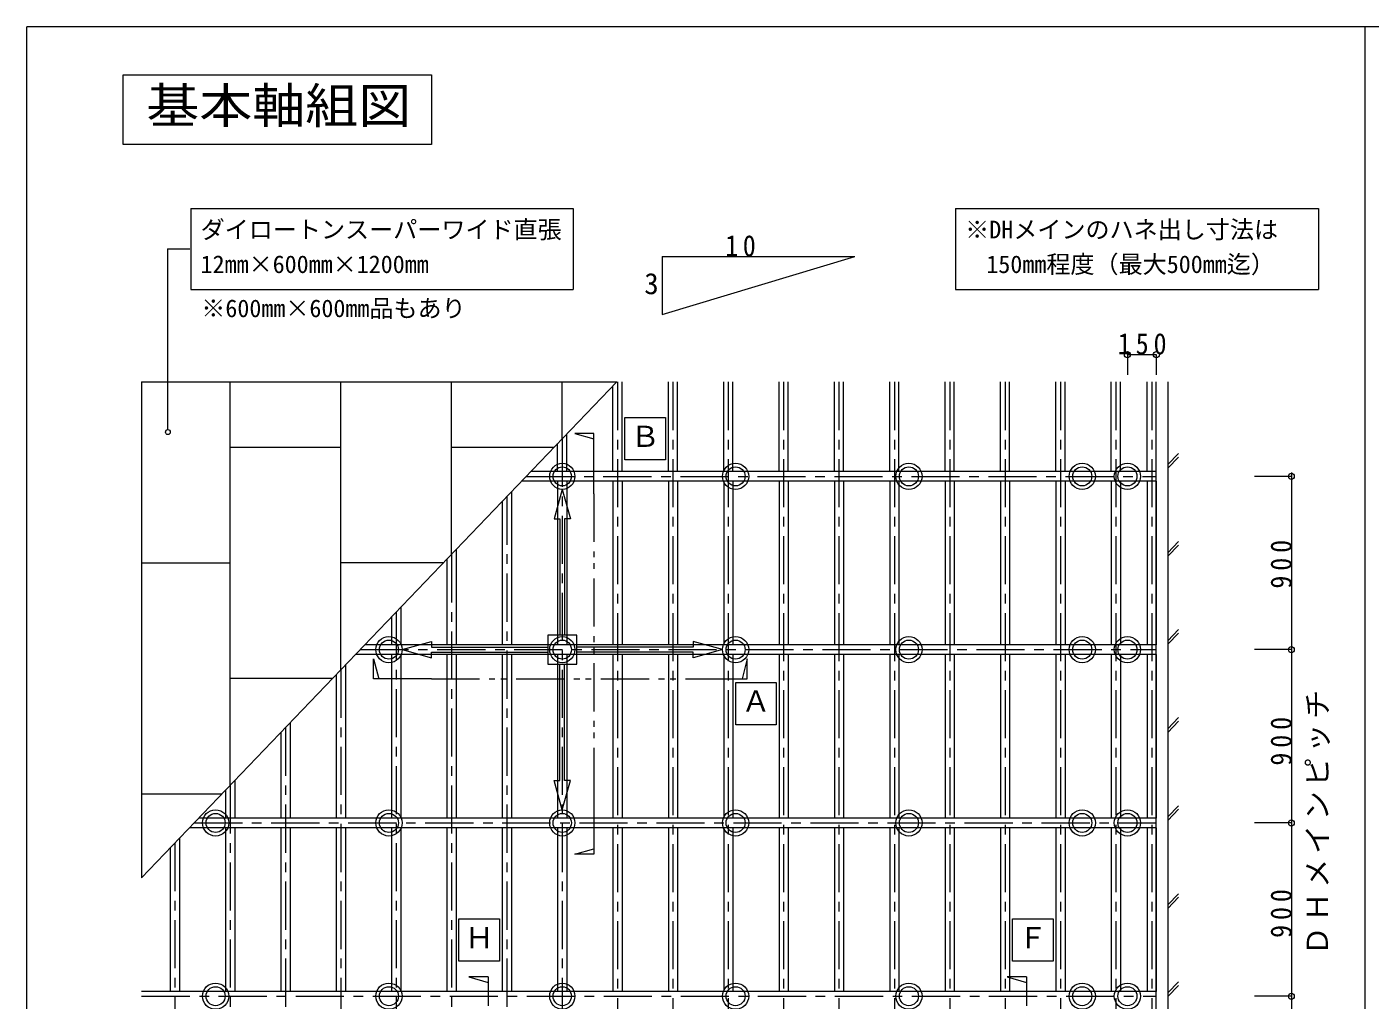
# Model space of a CAD drawing. Units: millimetres on the paper, enlarged 10 times, with parts at other scales. Extents: x -2077 to 2023, y -1433 to 1417.
# Drawn here: x -2077 to -682, y 406 to 1417 of the extents above; entities that cross this region are included whole.
import ezdxf
from ezdxf.enums import TextEntityAlignment as Align

# ---------------------------------------------------------------- set-up
doc = ezdxf.new("R2010")
doc.units = ezdxf.units.MM
doc.header["$LTSCALE"] = 10
doc.linetypes.add('CHAIN1', pattern=[8, 5, -1, 1, -1])
doc.linetypes.add('DOUBLE_CHAIN1', pattern=[8.8, 5, -1, 0.6, -0.6, 0.6, -1])
for name, color, linetype, lineweight in [('0-0_基本', 7, 'Continuous', 9), ('0-1_軸組', 7, 'Continuous', 9), ('0-2_インサート', 7, 'Continuous', 9), ('0-3_文字', 7, 'Continuous', 9), ('0-4_ブレース', 7, 'Continuous', 9), ('0-5_仕上', 7, 'Continuous', 9), ('F-0_図枠', 7, 'Continuous', 9), ('F-1_レイアウト', 7, 'Continuous', 9)]:
    doc.layers.add(name, color=color, linetype=linetype, lineweight=lineweight)
doc.styles.add('ＭＳ ゴシック', font='')
doc.styles.get('ＭＳ ゴシック').set_extended_font_data('MS Gothic')

msp = doc.modelspace()

# ---------------------------------------------------------------- linework, layer by layer
at = {"layer": '0-0_基本', "color": 4, "linetype": 'CHAIN1'}
for p, q in [((-1463.94, 1048.28), (-1463.94, 118.28)), ((-1406.46, 1048.28), (-1406.46, 118.28)), ((-1348.98, 1048.28), (-1348.98, 118.28)), ((-1291.5, 1048.28), (-1291.5, 118.28)), ((-1234.02, 1048.28), (-1234.02, 118.28)), ((-1176.54, 1048.28), (-1176.54, 118.28)), ((-1119.06, 1048.28), (-1119.06, 118.28)), ((-1061.58, 1048.28), (-1061.58, 118.28)), ((-1004.1, 1048.28), (-1004.1, 118.28)), ((-946.62, 1048.28), (-946.62, 118.28)), ((-909.26, 1048.28), (-909.26, 118.28)), ((-1521.42, 989.28), (-1521.42, 118.28)), ((-1558.78, 950.28), (-904.47, 950.28)), ((-1578.9, 929.28), (-1578.9, 118.28)), ((-1636.38, 869.28), (-1636.38, 118.28)), ((-1693.86, 809.28), (-1693.86, 118.28)), ((-1731.22, 770.28), (-904.47, 770.28)), ((-1751.34, 749.28), (-1751.34, 118.28)), ((-1808.82, 689.28), (-1808.82, 118.28)), ((-1866.3, 629.28), (-1866.3, 118.28)), ((-1903.66, 590.28), (-904.47, 590.28)), ((-1923.78, 569.28), (-1923.78, 118.28)), ((-1958.27, 410.28), (-904.47, 410.28))]:
    msp.add_line(p, q, dxfattribs=at)
at = {"layer": '0-0_基本'}
for p, q in [((-892.47, 962.44), (-881.39, 974.01)), ((-892.47, 958.72), (-881.39, 970.29)), ((-892.47, 870.99), (-881.39, 882.56)), ((-892.47, 867.26), (-881.39, 878.83)), ((-892.47, 779.53), (-881.39, 791.1)), ((-892.47, 775.8), (-881.39, 787.38)), ((-892.47, 688.07), (-881.39, 699.64)), ((-892.47, 684.35), (-881.39, 695.92)), ((-892.47, 596.62), (-881.39, 608.19)), ((-892.47, 592.89), (-881.39, 604.46)), ((-892.47, 505.16), (-881.39, 516.73)), ((-892.47, 501.44), (-881.39, 513.01)), ((-892.47, 413.7), (-881.39, 425.27)), ((-892.47, 409.98), (-881.39, 421.55))]:
    msp.add_line(p, q, dxfattribs=at)
for points in [[(-1958.59, 118.28), (-904.47, 118.28), (-904.47, 1048.28)], [(-892.47, 1048.28), (-892.47, 106.28), (-1958.08, 106.28)]]:
    msp.add_lwpolyline(points, dxfattribs=at)
at = {"layer": '0-1_軸組'}
for p, q in [((-1459.15, 955.28), (-1459.15, 1048.28)), ((-1411.25, 955.28), (-1411.25, 1048.28)), ((-1401.67, 955.28), (-1401.67, 1048.28)), ((-1353.77, 955.28), (-1353.77, 1048.28)), ((-1344.19, 955.28), (-1344.19, 1048.28)), ((-1296.29, 955.28), (-1296.29, 1048.28)), ((-1286.71, 955.28), (-1286.71, 1048.28)), ((-1238.81, 955.28), (-1238.81, 1048.28)), ((-1229.23, 955.28), (-1229.23, 1048.28)), ((-1181.33, 955.28), (-1181.33, 1048.28)), ((-1171.75, 955.28), (-1171.75, 1048.28)), ((-1123.85, 955.28), (-1123.85, 1048.28)), ((-1114.27, 955.28), (-1114.27, 1048.28)), ((-1066.37, 955.28), (-1066.37, 1048.28)), ((-1056.79, 955.28), (-1056.79, 1048.28)), ((-1008.89, 955.28), (-1008.89, 1048.28)), ((-999.31, 955.28), (-999.31, 1048.28)), ((-951.41, 955.28), (-951.41, 1048.28)), ((-941.83, 955.28), (-941.83, 1048.28)), ((-914.05, 955.28), (-914.05, 1048.28)), ((-904.47, 955.28), (-904.47, 1048.28)), ((-1468.73, 955.28), (-1468.73, 1044.28)), ((-1516.63, 955.28), (-1516.63, 994.28)), ((-1526.21, 955.28), (-1526.21, 984.28)), ((-904.47, 955.28), (-1553.99, 955.28)), ((-904.47, 945.28), (-1563.57, 945.28)), ((-1526.21, 945.28), (-1526.21, 775.28)), ((-1516.63, 945.28), (-1516.63, 775.28)), ((-1468.73, 945.28), (-1468.73, 775.28)), ((-1459.15, 945.28), (-1459.15, 775.28)), ((-1411.25, 945.28), (-1411.25, 775.28)), ((-1401.67, 945.28), (-1401.67, 775.28)), ((-1353.77, 945.28), (-1353.77, 775.28)), ((-1344.19, 945.28), (-1344.19, 775.28)), ((-1296.29, 945.28), (-1296.29, 775.28)), ((-1286.71, 945.28), (-1286.71, 775.28)), ((-1238.81, 945.28), (-1238.81, 775.28)), ((-1229.23, 945.28), (-1229.23, 775.28)), ((-1181.33, 945.28), (-1181.33, 775.28)), ((-1171.75, 945.28), (-1171.75, 775.28)), ((-1123.85, 945.28), (-1123.85, 775.28)), ((-1114.27, 945.28), (-1114.27, 775.28)), ((-1066.37, 945.28), (-1066.37, 775.28)), ((-1056.79, 945.28), (-1056.79, 775.28)), ((-1008.89, 945.28), (-1008.89, 775.28)), ((-999.31, 945.28), (-999.31, 775.28)), ((-951.41, 945.28), (-951.41, 775.28)), ((-941.83, 945.28), (-941.83, 775.28)), ((-914.05, 945.28), (-914.05, 775.28)), ((-904.47, 945.28), (-904.47, 775.28)), ((-1583.69, 924.28), (-1583.69, 775.28)), ((-1574.11, 934.28), (-1574.11, 775.28)), ((-1631.59, 874.28), (-1631.59, 775.28)), ((-1641.17, 864.28), (-1641.17, 775.28)), ((-1689.07, 814.28), (-1689.07, 775.28)), ((-1698.65, 804.28), (-1698.65, 775.28)), ((-904.47, 775.28), (-1726.43, 775.28)), ((-1746.55, 754.28), (-1746.55, 595.28)), ((-904.47, 765.28), (-1736.01, 765.28)), ((-1698.65, 765.28), (-1698.65, 595.28)), ((-1689.07, 765.28), (-1689.07, 595.28)), ((-1641.17, 765.28), (-1641.17, 595.28)), ((-1631.59, 765.28), (-1631.59, 595.28)), ((-1583.69, 765.28), (-1583.69, 595.28)), ((-1574.11, 765.28), (-1574.11, 595.28)), ((-1526.21, 765.28), (-1526.21, 595.28)), ((-1516.63, 765.28), (-1516.63, 595.28)), ((-1468.73, 765.28), (-1468.73, 595.28)), ((-1459.15, 765.28), (-1459.15, 595.28)), ((-1411.25, 765.28), (-1411.25, 595.28)), ((-1401.67, 765.28), (-1401.67, 595.28)), ((-1353.77, 765.28), (-1353.77, 595.28)), ((-1344.19, 765.28), (-1344.19, 595.28)), ((-1296.29, 765.28), (-1296.29, 595.28)), ((-1286.71, 765.28), (-1286.71, 595.28)), ((-1238.81, 765.28), (-1238.81, 595.28)), ((-1229.23, 765.28), (-1229.23, 595.28)), ((-1181.33, 765.28), (-1181.33, 595.28)), ((-1171.75, 765.28), (-1171.75, 595.28)), ((-1123.85, 765.28), (-1123.85, 595.28)), ((-1114.27, 765.28), (-1114.27, 595.28)), ((-1066.37, 765.28), (-1066.37, 595.28)), ((-1056.79, 765.28), (-1056.79, 595.28)), ((-1008.89, 765.28), (-1008.89, 595.28)), ((-999.31, 765.28), (-999.31, 595.28)), ((-951.41, 765.28), (-951.41, 595.28)), ((-941.83, 765.28), (-941.83, 595.28)), ((-914.05, 765.28), (-914.05, 595.28)), ((-904.47, 765.28), (-904.47, 595.28)), ((-1756.13, 744.28), (-1756.13, 595.28)), ((-1813.61, 684.28), (-1813.61, 595.28)), ((-1804.03, 694.28), (-1804.03, 595.28)), ((-1861.51, 634.28), (-1861.51, 595.28)), ((-1871.09, 624.28), (-1871.09, 595.28)), ((-904.47, 595.28), (-1898.87, 595.28)), ((-1918.99, 574.28), (-1918.99, 415.28)), ((-904.47, 585.28), (-1908.45, 585.28)), ((-1871.09, 585.28), (-1871.09, 415.28)), ((-1861.51, 585.28), (-1861.51, 415.28)), ((-1813.61, 585.28), (-1813.61, 415.28)), ((-1804.03, 585.28), (-1804.03, 415.28)), ((-1756.13, 585.28), (-1756.13, 415.28)), ((-1746.55, 585.28), (-1746.55, 415.28)), ((-1698.65, 585.28), (-1698.65, 415.28)), ((-1689.07, 585.28), (-1689.07, 415.28)), ((-1641.17, 585.28), (-1641.17, 415.28)), ((-1631.59, 585.28), (-1631.59, 415.28)), ((-1583.69, 585.28), (-1583.69, 415.28)), ((-1574.11, 585.28), (-1574.11, 415.28)), ((-1526.21, 585.28), (-1526.21, 415.28)), ((-1516.63, 585.28), (-1516.63, 415.28)), ((-1468.73, 585.28), (-1468.73, 415.28)), ((-1459.15, 585.28), (-1459.15, 415.28)), ((-1411.25, 585.28), (-1411.25, 415.28)), ((-1401.67, 585.28), (-1401.67, 415.28)), ((-1353.77, 585.28), (-1353.77, 415.28)), ((-1344.19, 585.28), (-1344.19, 415.28)), ((-1296.29, 585.28), (-1296.29, 415.28)), ((-1286.71, 585.28), (-1286.71, 415.28)), ((-1238.81, 585.28), (-1238.81, 415.28)), ((-1229.23, 585.28), (-1229.23, 415.28)), ((-1181.33, 585.28), (-1181.33, 415.28)), ((-1171.75, 585.28), (-1171.75, 415.28)), ((-1123.85, 585.28), (-1123.85, 415.28)), ((-1114.27, 585.28), (-1114.27, 415.28)), ((-1066.37, 585.28), (-1066.37, 415.28)), ((-1056.79, 585.28), (-1056.79, 415.28)), ((-1008.89, 585.28), (-1008.89, 415.28)), ((-999.31, 585.28), (-999.31, 415.28)), ((-951.41, 585.28), (-951.41, 415.28)), ((-941.83, 585.28), (-941.83, 415.28)), ((-914.05, 585.28), (-914.05, 415.28)), ((-904.47, 585.28), (-904.47, 415.28)), ((-1928.57, 564.28), (-1928.57, 415.28)), ((-904.47, 415.28), (-1958.27, 415.28))]:
    msp.add_line(p, q, dxfattribs=at)
at = {"layer": '0-2_インサート'}
for centre, radius in [((-1341.42, 950.28), 13.62), ((-1161.42, 950.28), 13.62), ((-981.42, 950.28), 13.62), ((-934.47, 950.28), 13.62), ((-1341.42, 950.28), 9.89), ((-1161.42, 950.28), 9.89), ((-981.42, 950.28), 9.89), ((-934.47, 950.28), 9.89), ((-1701.42, 770.28), 13.62), ((-1341.42, 770.28), 13.62), ((-1161.42, 770.28), 13.62), ((-981.42, 770.28), 13.62), ((-934.47, 770.28), 13.62), ((-1701.42, 770.28), 9.89), ((-1341.42, 770.28), 9.89), ((-1161.42, 770.28), 9.89), ((-981.42, 770.28), 9.89), ((-934.47, 770.28), 9.89), ((-1881.42, 590.28), 13.62), ((-1881.42, 590.28), 9.89), ((-1701.42, 590.28), 13.62), ((-1701.42, 590.28), 9.89), ((-1341.42, 590.28), 13.62), ((-1341.42, 590.28), 9.89), ((-1161.42, 590.28), 13.62), ((-1161.42, 590.28), 9.89), ((-981.42, 590.28), 13.62), ((-981.42, 590.28), 9.89), ((-934.47, 590.28), 13.62), ((-934.47, 590.28), 9.89), ((-1881.42, 410.28), 13.62), ((-1881.42, 410.28), 9.89), ((-1701.42, 410.28), 13.62), ((-1701.42, 410.28), 9.89), ((-1341.42, 410.28), 13.62), ((-1341.42, 410.28), 9.89), ((-1161.42, 410.28), 13.62), ((-1161.42, 410.28), 9.89), ((-981.42, 410.28), 13.62), ((-981.42, 410.28), 9.89), ((-934.47, 410.28), 13.62), ((-934.47, 410.28), 9.89)]:
    msp.add_circle(centre, radius, dxfattribs=at)
for centre, major_axis in [((-1521.42, 950.28), (0, 13.62)), ((-1521.42, 950.28), (0, 9.89)), ((-1521.42, 770.28), (0, 13.62)), ((-1521.42, 770.28), (0, 9.89)), ((-1521.42, 590.28), (0, 13.62)), ((-1521.42, 590.28), (0, 9.89)), ((-1521.42, 410.28), (0, 13.62)), ((-1521.42, 410.28), (0, 9.89))]:
    msp.add_ellipse(centre, major_axis=major_axis, ratio=0.958, dxfattribs=at)
at = {"layer": '0-3_文字'}
for p, q in [((-1977.43, 1294.98), (-1977.43, 1367.18)), ((-1977.43, 1367.18), (-1657.38, 1367.18)), ((-1657.38, 1367.18), (-1657.38, 1294.98)), ((-1657.38, 1294.98), (-1977.43, 1294.98)), ((-1907, 1228.46), (-1907, 1144.46)), ((-1113.01, 1228.46), (-1113.01, 1144.46)), ((-1113.01, 1228.46), (-735.99, 1228.46)), ((-735.99, 1228.46), (-735.99, 1144.46)), ((-1931.24, 1186.46), (-1931.24, 998.86)), ((-1931.24, 1186.46), (-1908.25, 1186.46)), ((-1417.51, 1178.47), (-1217.51, 1178.47)), ((-1907, 1144.46), (-1509.99, 1144.46)), ((-1113.01, 1144.46), (-735.99, 1144.46)), ((-934.47, 1076.68), (-934.47, 1055.84)), ((-934.47, 1076.68), (-904.47, 1076.68)), ((-904.47, 1076.68), (-904.47, 1055.84)), ((-1456.28, 1011.28), (-1414.13, 1011.28)), ((-1456.28, 967.28), (-1456.28, 1011.28)), ((-1414.13, 1011.28), (-1414.13, 967.28)), ((-1508.51, 994.87), (-1488.47, 989.27)), ((-1488.47, 994.87), (-1508.51, 994.87)), ((-1488.47, 932.18), (-1488.47, 994.87)), ((-1414.13, 967.28), (-1456.28, 967.28)), ((-764.21, 950.28), (-802.53, 950.28)), ((-764.21, 954.28), (-764.21, 226.28)), ((-764.21, 770.28), (-802.53, 770.28)), ((-1717.37, 760.81), (-1712, 739.88)), ((-1717.37, 739.88), (-1717.37, 760.81)), ((-1329.3, 760.81), (-1334.68, 739.88)), ((-1329.3, 739.88), (-1329.3, 760.81)), ((-1657.31, 739.88), (-1717.37, 739.88)), ((-1389.37, 739.88), (-1329.3, 739.88)), ((-1341.32, 736.3), (-1299.17, 736.3)), ((-1341.32, 692.3), (-1341.32, 736.3)), ((-1299.17, 736.3), (-1299.17, 692.3)), ((-1299.17, 692.3), (-1341.32, 692.3)), ((-1488.47, 620.39), (-1488.47, 557.69)), ((-764.21, 590.28), (-802.53, 590.28)), ((-1508.51, 557.69), (-1488.47, 563.3)), ((-1488.47, 557.69), (-1508.51, 557.69)), ((-1628.72, 490.53), (-1586.57, 490.53)), ((-1628.72, 446.53), (-1628.72, 490.53)), ((-1586.57, 490.53), (-1586.57, 446.53)), ((-1053.92, 490.53), (-1011.77, 490.53)), ((-1053.92, 446.53), (-1053.92, 490.53)), ((-1011.77, 490.53), (-1011.77, 446.53)), ((-1586.57, 446.53), (-1628.72, 446.53)), ((-1011.77, 446.53), (-1053.92, 446.53)), ((-1618.56, 430.27), (-1598.52, 424.67)), ((-1598.52, 430.27), (-1618.56, 430.27)), ((-1598.52, 430.27), (-1598.52, 400.27)), ((-1059.33, 430.27), (-1039.28, 424.67)), ((-1039.28, 430.27), (-1059.33, 430.27)), ((-1039.28, 430.27), (-1039.28, 400.27)), ((-764.21, 410.28), (-802.53, 410.28))]:
    msp.add_line(p, q, dxfattribs=at)
at = {"layer": '0-3_文字', "color": 4, "linetype": 'DOUBLE_CHAIN1'}
for p, q in [((-1488.47, 932.18), (-1488.47, 620.39)), ((-1657.31, 739.88), (-1387.78, 739.88))]:
    msp.add_line(p, q, dxfattribs=at)
at = {"layer": '0-3_文字'}
for points in [[(-1907, 1228.46), (-1509.99, 1228.46), (-1509.99, 1144.46)], [(-1417.51, 1178.47), (-1417.51, 1118.47), (-1217.51, 1178.47)]]:
    msp.add_lwpolyline(points, dxfattribs=at)
for centre in [(-934.47, 1076.68), (-904.47, 1076.68)]:
    msp.add_circle(centre, 3.19, dxfattribs=at)
for centre, major_axis in [((-1930.94, 996.27), (0, 2.59)), ((-764.21, 950.28), (0, 3.19)), ((-764.21, 770.28), (0, 3.19)), ((-764.21, 590.28), (0, 3.19)), ((-764.21, 410.28), (0, 3.19))]:
    msp.add_ellipse(centre, major_axis=major_axis, ratio=0.958, dxfattribs=at)
at = {"layer": '0-4_ブレース'}
for p, q in [((-1521.42, 936.66), (-1529.96, 906.12)), ((-1521.42, 936.66), (-1512.88, 906.12)), ((-1529.96, 906.12), (-1523.92, 906.12)), ((-1523.92, 906.12), (-1523.92, 785.28)), ((-1512.88, 906.12), (-1518.92, 906.12)), ((-1518.92, 906.12), (-1518.92, 785.28)), ((-1687.8, 770.28), (-1657.26, 778.82)), ((-1687.8, 770.28), (-1657.26, 761.74)), ((-1657.26, 778.82), (-1657.26, 772.78)), ((-1657.26, 772.78), (-1536.42, 772.78)), ((-1657.26, 761.74), (-1657.26, 767.78)), ((-1657.26, 767.78), (-1536.42, 767.78)), ((-1385.58, 772.78), (-1506.42, 772.78)), ((-1385.58, 767.78), (-1506.42, 767.78)), ((-1355.05, 770.28), (-1385.58, 778.82)), ((-1385.58, 778.82), (-1385.58, 772.78)), ((-1355.05, 770.28), (-1385.58, 761.74)), ((-1385.58, 761.74), (-1385.58, 767.78)), ((-1523.92, 634.44), (-1523.92, 755.28)), ((-1518.92, 634.44), (-1518.92, 755.28)), ((-1521.42, 603.91), (-1529.96, 634.44)), ((-1529.96, 634.44), (-1523.92, 634.44)), ((-1521.42, 603.91), (-1512.88, 634.44)), ((-1512.88, 634.44), (-1518.92, 634.44))]:
    msp.add_line(p, q, dxfattribs=at)
msp.add_lwpolyline([(-1536.42, 755.28), (-1506.42, 755.28), (-1506.42, 785.28), (-1536.42, 785.28)], close=True, dxfattribs=at)
at = {"layer": '0-5_仕上'}
for p, q in [((-1958.27, 1048.28), (-1464.9, 1048.28)), ((-1958.27, 533.28), (-1464.9, 1048.28)), ((-1958.27, 1048.28), (-1958.27, 533.28)), ((-1866.3, 629.28), (-1866.3, 1048.28)), ((-1751.34, 749.28), (-1751.34, 1048.28)), ((-1636.38, 869.28), (-1636.38, 1048.28)), ((-1521.42, 989.28), (-1521.42, 1048.28)), ((-1751.14, 980.28), (-1866.1, 980.28)), ((-1530.04, 980.28), (-1636.18, 980.28)), ((-1958.07, 860.28), (-1866.1, 860.28)), ((-1645, 860.28), (-1751.14, 860.28)), ((-1759.96, 740.28), (-1866.1, 740.28)), ((-1874.92, 620.28), (-1958.07, 620.28))]:
    msp.add_line(p, q, dxfattribs=at)
at = {"layer": 'F-0_図枠'}
for p in [(2022.57, 1417.18), (-2077.43, -1432.82)]:
    msp.add_line(p, (-2077.43, 1417.18), dxfattribs=at)
at = {"layer": 'F-1_レイアウト'}
msp.add_line((-687.43, -1252.82), (-687.43, 1417.18), dxfattribs=at)

# ---------------------------------------------------------------- texts
at = {"layer": '0-3_文字', "style": 'ＭＳ ゴシック', "width": 1.1}
msp.add_text('基本軸組図', height=36.66, dxfattribs=at).set_placement((-1953.34, 1306.08), align=Align.BOTTOM_LEFT)
at = {"layer": '0-3_文字', "style": 'ＭＳ ゴシック'}
for s, height, p in [('ダイロートンスーパーワイド直張', 18.33, (-1897, 1191.96)), ('※DHメインのハネ出し寸法は', 18.33, (-1103.01, 1191.96)), ('12mm×600mm×1200mm', 18.33, (-1897, 1155.96)), ('150mm程度（最大500mm迄）', 18.33, (-1081.03, 1155.96)), ('3', 21.99, (-1436.22, 1132.9)), ('※600mm×600mm品もあり', 18.33, (-1896.31, 1110.16)), ('Ｂ', 21.99, (-1450.2, 974.28)), ('Ａ', 21.99, (-1335.24, 699.3)), ('Ｈ', 21.99, (-1622.64, 453.53)), ('Ｆ', 21.99, (-1047.84, 453.53))]:
    msp.add_text(s, height=height, dxfattribs=at).set_placement(p, align=Align.BOTTOM_LEFT)
at = {"layer": '0-3_文字', "char_height": 21.99, "attachment_point": 7, "style": 'ＭＳ ゴシック'}
for s, insert in [('\\T1.36;\\W0.9;10', (-1352.23, 1178.47)), ('\\T1.38;\\W0.9;150', (-944.47, 1076.68))]:
    msp.add_mtext(s, dxfattribs=dict(at, insert=insert))
at = {"layer": '0-3_文字', "char_height": 21.99, "attachment_point": 7, "rotation": 90, "style": 'ＭＳ ゴシック'}
for s, insert in [('\\T1.38;\\W0.9;900', (-763.58, 833.66)), ('\\T1.17;ＤＨメインピッチ', (-724, 452.78)), ('\\T1.38;\\W0.9;900', (-763.58, 649.79)), ('\\T1.38;\\W0.9;900', (-763.58, 470.85))]:
    msp.add_mtext(s, dxfattribs=dict(at, insert=insert))

doc.saveas('drawing.dxf')
